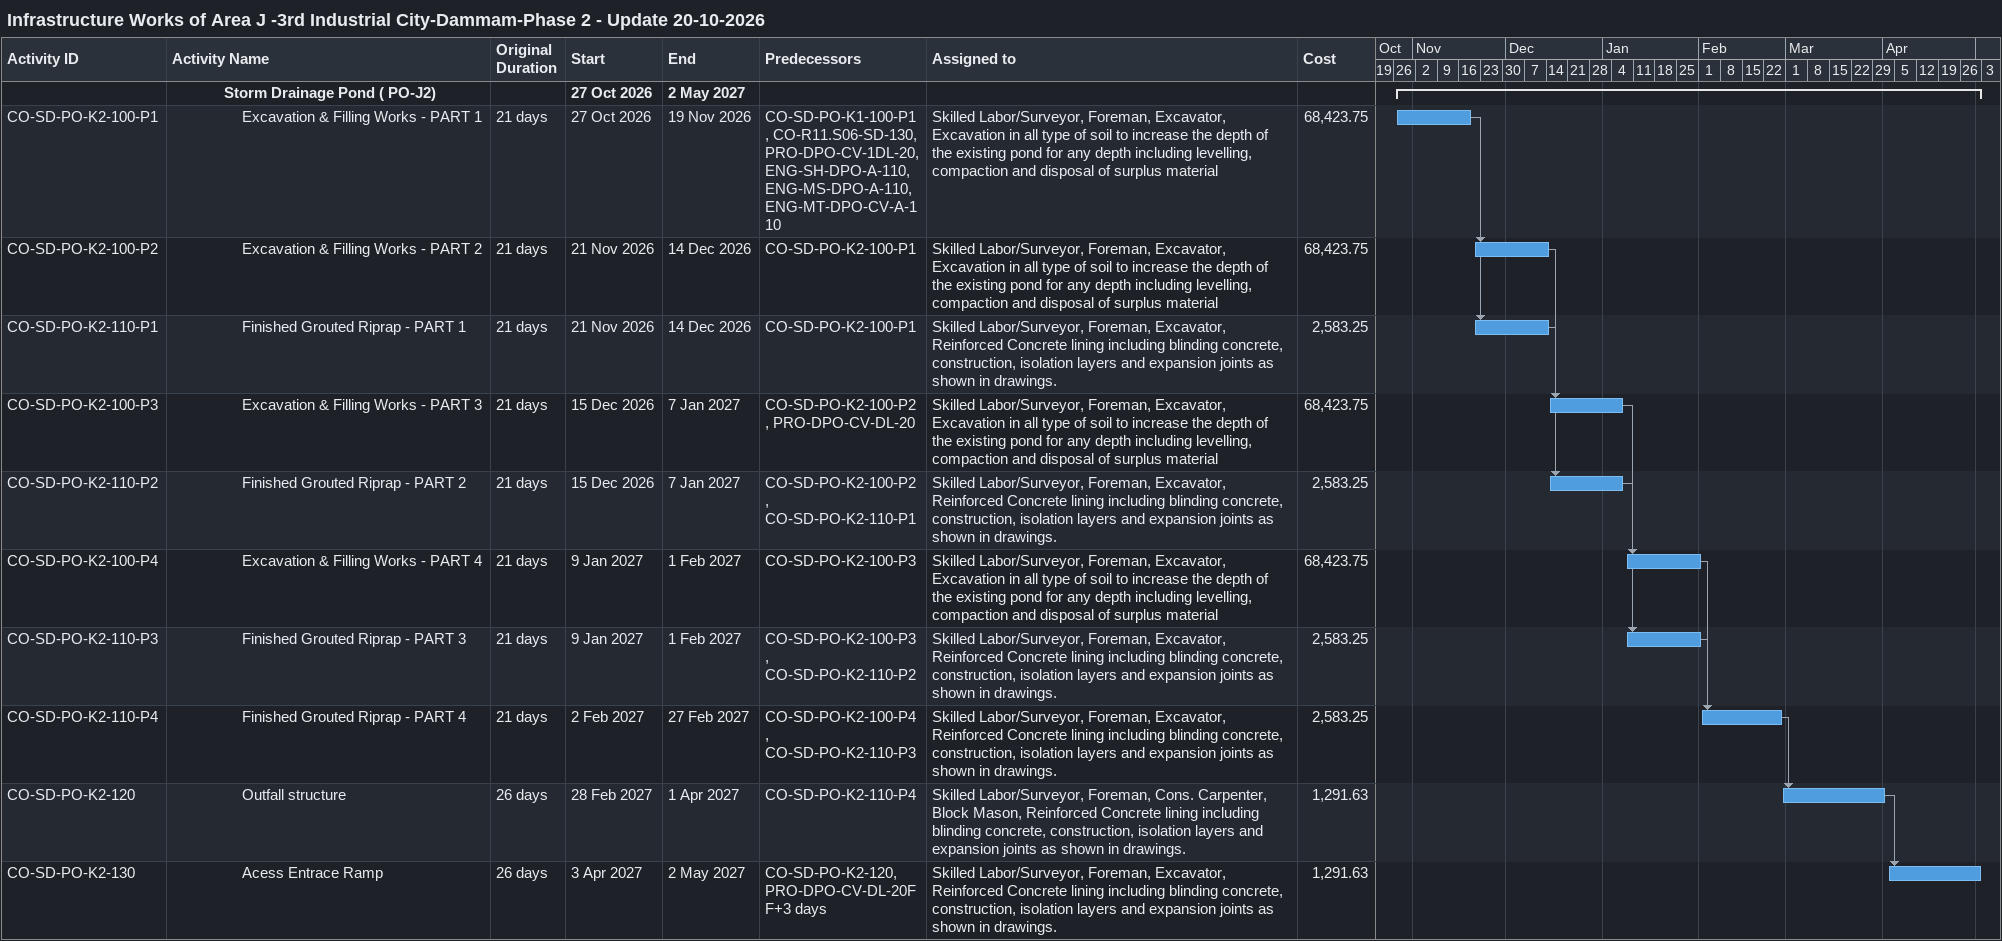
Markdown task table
Infrastructure Works of Area J -3rd Industrial City-Dammam-Phase 2 - Update 20-10-2026

| ID | Level | Task | Original duration | Start | Finish | Predecessors | Resources | Cost |
|---|---|---|---|---|---|---|---|---|
|  | 4 | **Storm Drainage Pond ( PO-J2)** |  | 2026-10-27 | 2027-05-02 |  |  |  |
| CO-SD-PO-K2-100-P1 | 5 | Excavation & Filling Works - PART 1 | 21d | 2026-10-27 | 2026-11-19 | CO-SD-PO-K1-100-P1, CO-R11.S06-SD-130, PRO-DPO-CV-1DL-20, ENG-SH-DPO-A-110, ENG-MS-DPO-A-110, ENG-MT-DPO-CV-A-110 | Skilled Labor/Surveyor, Foreman, Excavator, Excavation in all type of soil to increase the depth of the existing pond for any depth including levelling, compaction and disposal of surplus material | 68423.75 |
| CO-SD-PO-K2-100-P2 | 5 | Excavation & Filling Works - PART 2 | 21d | 2026-11-21 | 2026-12-14 | CO-SD-PO-K2-100-P1 | Skilled Labor/Surveyor, Foreman, Excavator, Excavation in all type of soil to increase the depth of the existing pond for any depth including levelling, compaction and disposal of surplus material | 68423.75 |
| CO-SD-PO-K2-110-P1 | 5 | Finished Grouted Riprap - PART 1 | 21d | 2026-11-21 | 2026-12-14 | CO-SD-PO-K2-100-P1 | Skilled Labor/Surveyor, Foreman, Excavator, Reinforced Concrete lining including blinding concrete, construction, isolation layers and expansion joints as shown in drawings. | 2583.25 |
| CO-SD-PO-K2-100-P3 | 5 | Excavation & Filling Works - PART 3 | 21d | 2026-12-15 | 2027-01-07 | CO-SD-PO-K2-100-P2, PRO-DPO-CV-DL-20 | Skilled Labor/Surveyor, Foreman, Excavator, Excavation in all type of soil to increase the depth of the existing pond for any depth including levelling, compaction and disposal of surplus material | 68423.75 |
| CO-SD-PO-K2-110-P2 | 5 | Finished Grouted Riprap - PART 2 | 21d | 2026-12-15 | 2027-01-07 | CO-SD-PO-K2-100-P2, CO-SD-PO-K2-110-P1 | Skilled Labor/Surveyor, Foreman, Excavator, Reinforced Concrete lining including blinding concrete, construction, isolation layers and expansion joints as shown in drawings. | 2583.25 |
| CO-SD-PO-K2-100-P4 | 5 | Excavation & Filling Works - PART 4 | 21d | 2027-01-09 | 2027-02-01 | CO-SD-PO-K2-100-P3 | Skilled Labor/Surveyor, Foreman, Excavator, Excavation in all type of soil to increase the depth of the existing pond for any depth including levelling, compaction and disposal of surplus material | 68423.75 |
| CO-SD-PO-K2-110-P3 | 5 | Finished Grouted Riprap - PART 3 | 21d | 2027-01-09 | 2027-02-01 | CO-SD-PO-K2-100-P3, CO-SD-PO-K2-110-P2 | Skilled Labor/Surveyor, Foreman, Excavator, Reinforced Concrete lining including blinding concrete, construction, isolation layers and expansion joints as shown in drawings. | 2583.25 |
| CO-SD-PO-K2-110-P4 | 5 | Finished Grouted Riprap - PART 4 | 21d | 2027-02-02 | 2027-02-27 | CO-SD-PO-K2-100-P4, CO-SD-PO-K2-110-P3 | Skilled Labor/Surveyor, Foreman, Excavator, Reinforced Concrete lining including blinding concrete, construction, isolation layers and expansion joints as shown in drawings. | 2583.25 |
| CO-SD-PO-K2-120 | 5 | Outfall structure | 26d | 2027-02-28 | 2027-04-01 | CO-SD-PO-K2-110-P4 | Skilled Labor/Surveyor, Foreman, Cons. Carpenter, Block Mason, Reinforced Concrete lining including blinding concrete, construction, isolation layers and expansion joints as shown in drawings. | 1291.63 |
| CO-SD-PO-K2-130 | 5 | Acess Entrace Ramp | 26d | 2027-04-03 | 2027-05-02 | CO-SD-PO-K2-120, PRO-DPO-CV-DL-20FF+3d | Skilled Labor/Surveyor, Foreman, Excavator, Reinforced Concrete lining including blinding concrete, construction, isolation layers and expansion joints as shown in drawings. | 1291.63 |
